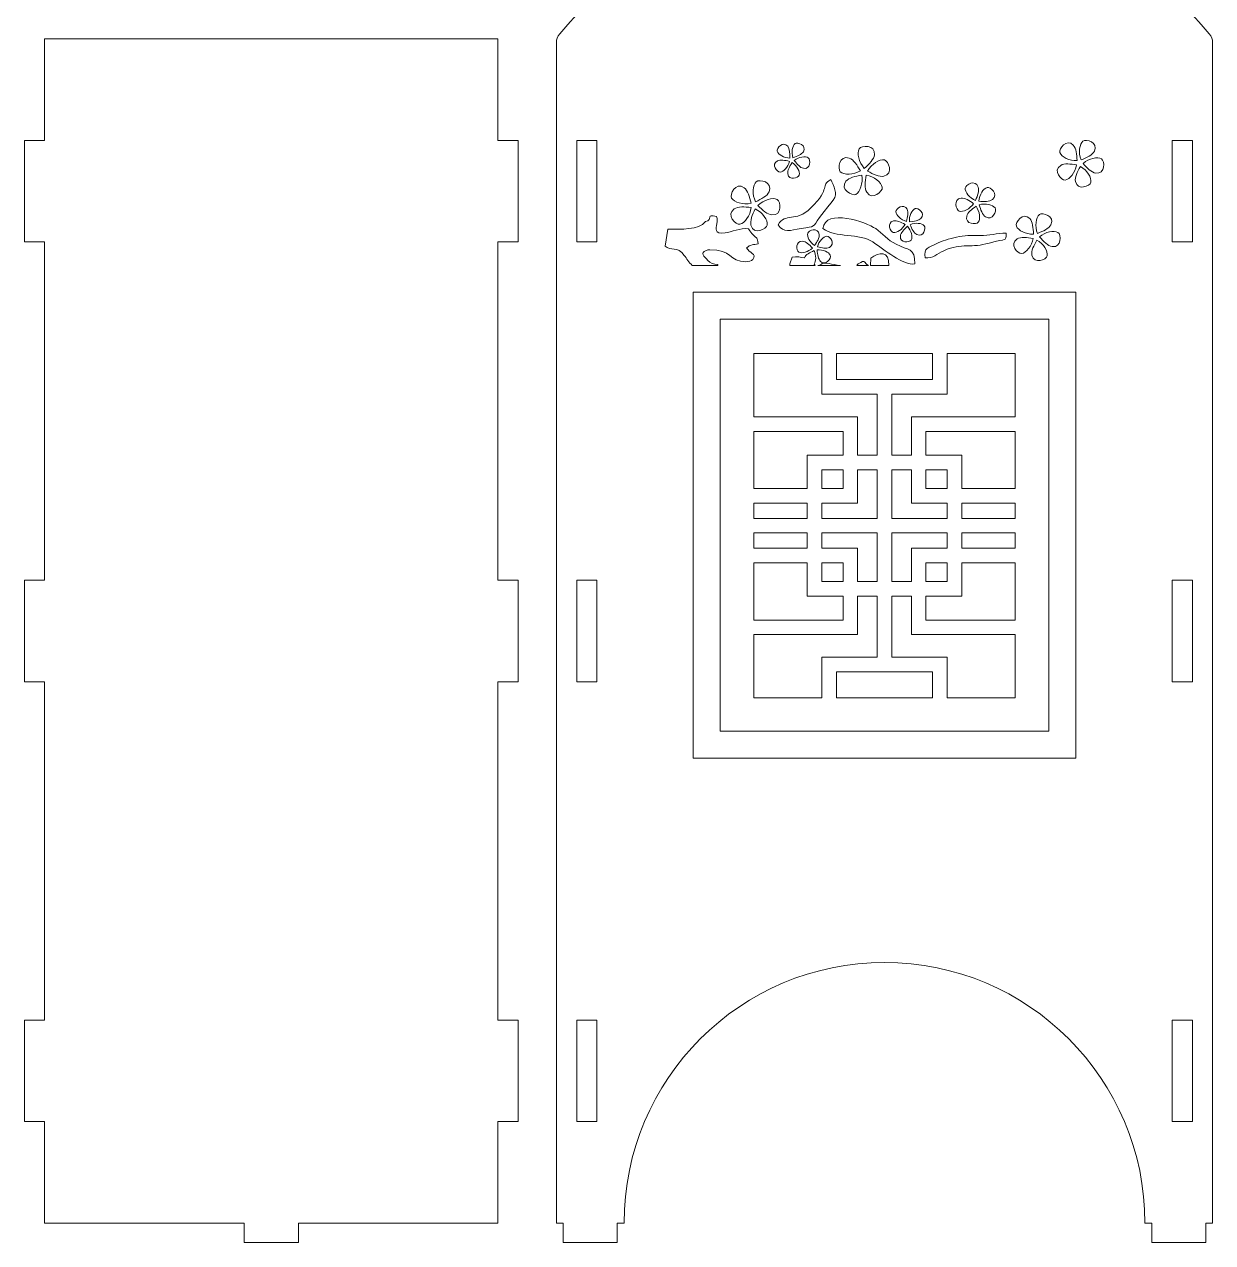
# Model space of a CAD drawing. Header units: inches. Extents: x -6.6 to 6.6, y -11.3 to 11.3.
# Drawn here: x -6.54 to 0.37, y -11.28 to -4.19 of the extents above; entities that cross this region are included whole.
import ezdxf

# ---------------------------------------------------------------- set-up
doc = ezdxf.new("R2010")
doc.units = ezdxf.units.IN
doc.header["$MEASUREMENT"] = 0
doc.layers.add('layer 1', color=7, linetype='Continuous')

msp = doc.modelspace()

# ---------------------------------------------------------------- linework, layer by layer
at = {"layer": 'layer 1', "color": 250, "lineweight": 20}
for points, knots in [([(-3.4288, -4.2463), (-2.9257, -3.6815), (-2.2705, -2.946), (-1.5981, -2.1912), (-1.5981, -2.1912), (-1.5826, -2.1738), (-1.5625, -2.1648), (-1.5393, -2.1648), (-1.5393, -2.1648), (-1.516, -2.1648), (-1.496, -2.1738), (-1.4805, -2.1912), (-1.4805, -2.1912), (-0.8081, -2.946), (-0.1529, -3.6815), (0.3502, -4.2463), (0.3502, -4.2463), (0.3636, -4.2613), (0.3702, -4.2785), (0.3702, -4.2986), (0.3702, -4.2986), (0.3702, -4.2986), (0.3702, -11.1658), (0.3702, -11.1658), (0.3702, -11.1658), (0.3702, -11.1658), (0.3308, -11.1658), (0.3308, -11.1658), (0.3308, -11.1658), (0.3308, -11.1658), (0.3308, -11.28), (0.3308, -11.28), (0.3308, -11.28), (0.3308, -11.28), (0.0158, -11.28), (0.0158, -11.28), (0.0158, -11.28), (0.0158, -11.28), (0.0158, -11.1658), (0.0158, -11.1658), (0.0158, -11.1658), (0.0158, -11.1658), (-0.0235, -11.1658), (-0.0235, -11.1658), (-0.0235, -11.1658), (-0.0235, -10.3287), (-0.7021, -9.6501), (-1.5393, -9.6501), (-1.5393, -9.6501), (-2.3764, -9.6501), (-3.055, -10.3287), (-3.055, -11.1658), (-3.055, -11.1658), (-3.055, -11.1658), (-3.0944, -11.1658), (-3.0944, -11.1658), (-3.0944, -11.1658), (-3.0944, -11.1658), (-3.0944, -11.28), (-3.0944, -11.28), (-3.0944, -11.28), (-3.0944, -11.28), (-3.4094, -11.28), (-3.4094, -11.28), (-3.4094, -11.28), (-3.4094, -11.28), (-3.4094, -11.1658), (-3.4094, -11.1658), (-3.4094, -11.1658), (-3.4094, -11.1658), (-3.4487, -11.1658), (-3.4487, -11.1658), (-3.4487, -11.1658), (-3.4487, -11.1658), (-3.4487, -4.2986), (-3.4487, -4.2986), (-3.4487, -4.2986), (-3.4487, -4.2785), (-3.4421, -4.2613), (-3.4288, -4.2463)], [0, 0, 0, 0, 0.047619, 0.047619, 0.047619, 0.047619, 0.095238, 0.095238, 0.095238, 0.095238, 0.142857, 0.142857, 0.142857, 0.142857, 0.190476, 0.190476, 0.190476, 0.190476, 0.238095, 0.238095, 0.238095, 0.238095, 0.285714, 0.285714, 0.285714, 0.285714, 0.333333, 0.333333, 0.333333, 0.333333, 0.380952, 0.380952, 0.380952, 0.380952, 0.428571, 0.428571, 0.428571, 0.428571, 0.47619, 0.47619, 0.47619, 0.47619, 0.52381, 0.52381, 0.52381, 0.52381, 0.571429, 0.571429, 0.571429, 0.571429, 0.619048, 0.619048, 0.619048, 0.619048, 0.666667, 0.666667, 0.666667, 0.666667, 0.714286, 0.714286, 0.714286, 0.714286, 0.761905, 0.761905, 0.761905, 0.761905, 0.809524, 0.809524, 0.809524, 0.809524, 0.857143, 0.857143, 0.857143, 0.857143, 0.904762, 0.904762, 0.904762, 0.904762, 1, 1, 1, 1]), ([(-6.4266, -4.2761), (-6.4266, -4.2761), (-3.7888, -4.2761), (-3.7888, -4.2761), (-3.7888, -4.2761), (-3.7888, -4.2761), (-3.7888, -4.8666), (-3.7888, -4.8666), (-3.7888, -4.8666), (-3.7888, -4.8666), (-3.6707, -4.8666), (-3.6707, -4.8666), (-3.6707, -4.8666), (-3.6707, -4.8666), (-3.6707, -5.4572), (-3.6707, -5.4572), (-3.6707, -5.4572), (-3.6707, -5.4572), (-3.7888, -5.4572), (-3.7888, -5.4572), (-3.7888, -5.4572), (-3.7888, -5.4572), (-3.7888, -7.4257), (-3.7888, -7.4257), (-3.7888, -7.4257), (-3.7888, -7.4257), (-3.6707, -7.4257), (-3.6707, -7.4257), (-3.6707, -7.4257), (-3.6707, -7.4257), (-3.6707, -8.0162), (-3.6707, -8.0162), (-3.6707, -8.0162), (-3.6707, -8.0162), (-3.7888, -8.0162), (-3.7888, -8.0162), (-3.7888, -8.0162), (-3.7888, -8.0162), (-3.7888, -9.9847), (-3.7888, -9.9847), (-3.7888, -9.9847), (-3.7888, -9.9847), (-3.6707, -9.9847), (-3.6707, -9.9847), (-3.6707, -9.9847), (-3.6707, -9.9847), (-3.6707, -10.5753), (-3.6707, -10.5753), (-3.6707, -10.5753), (-3.6707, -10.5753), (-3.7888, -10.5753), (-3.7888, -10.5753), (-3.7888, -10.5753), (-3.7888, -10.5753), (-3.7888, -11.1658), (-3.7888, -11.1658), (-3.7888, -11.1658), (-3.7888, -11.1658), (-4.9502, -11.1658), (-4.9502, -11.1658), (-4.9502, -11.1658), (-4.9502, -11.1658), (-4.9502, -11.28), (-4.9502, -11.28), (-4.9502, -11.28), (-4.9502, -11.28), (-5.2651, -11.28), (-5.2651, -11.28), (-5.2651, -11.28), (-5.2651, -11.28), (-5.2651, -11.1658), (-5.2651, -11.1658), (-5.2651, -11.1658), (-5.2651, -11.1658), (-6.4266, -11.1658), (-6.4266, -11.1658), (-6.4266, -11.1658), (-6.4266, -11.1658), (-6.4266, -10.5753), (-6.4266, -10.5753), (-6.4266, -10.5753), (-6.4266, -10.5753), (-6.5447, -10.5753), (-6.5447, -10.5753), (-6.5447, -10.5753), (-6.5447, -10.5753), (-6.5447, -9.9847), (-6.5447, -9.9847), (-6.5447, -9.9847), (-6.5447, -9.9847), (-6.4266, -9.9847), (-6.4266, -9.9847), (-6.4266, -9.9847), (-6.4266, -9.9847), (-6.4266, -8.0162), (-6.4266, -8.0162), (-6.4266, -8.0162), (-6.4266, -8.0162), (-6.5447, -8.0162), (-6.5447, -8.0162), (-6.5447, -8.0162), (-6.5447, -8.0162), (-6.5447, -7.4257), (-6.5447, -7.4257), (-6.5447, -7.4257), (-6.5447, -7.4257), (-6.4266, -7.4257), (-6.4266, -7.4257), (-6.4266, -7.4257), (-6.4266, -7.4257), (-6.4266, -5.4572), (-6.4266, -5.4572), (-6.4266, -5.4572), (-6.4266, -5.4572), (-6.5447, -5.4572), (-6.5447, -5.4572), (-6.5447, -5.4572), (-6.5447, -5.4572), (-6.5447, -4.8666), (-6.5447, -4.8666), (-6.5447, -4.8666), (-6.5447, -4.8666), (-6.4266, -4.8666), (-6.4266, -4.8666), (-6.4266, -4.8666), (-6.4266, -4.8666), (-6.4266, -4.2761), (-6.4266, -4.2761)], [0, 0, 0, 0, 0.030303, 0.030303, 0.030303, 0.030303, 0.060606, 0.060606, 0.060606, 0.060606, 0.090909, 0.090909, 0.090909, 0.090909, 0.121212, 0.121212, 0.121212, 0.121212, 0.151515, 0.151515, 0.151515, 0.151515, 0.181818, 0.181818, 0.181818, 0.181818, 0.212121, 0.212121, 0.212121, 0.212121, 0.242424, 0.242424, 0.242424, 0.242424, 0.272727, 0.272727, 0.272727, 0.272727, 0.30303, 0.30303, 0.30303, 0.30303, 0.333333, 0.333333, 0.333333, 0.333333, 0.363636, 0.363636, 0.363636, 0.363636, 0.393939, 0.393939, 0.393939, 0.393939, 0.424242, 0.424242, 0.424242, 0.424242, 0.454545, 0.454545, 0.454545, 0.454545, 0.484848, 0.484848, 0.484848, 0.484848, 0.515152, 0.515152, 0.515152, 0.515152, 0.545455, 0.545455, 0.545455, 0.545455, 0.575758, 0.575758, 0.575758, 0.575758, 0.606061, 0.606061, 0.606061, 0.606061, 0.636364, 0.636364, 0.636364, 0.636364, 0.666667, 0.666667, 0.666667, 0.666667, 0.69697, 0.69697, 0.69697, 0.69697, 0.727273, 0.727273, 0.727273, 0.727273, 0.757576, 0.757576, 0.757576, 0.757576, 0.787879, 0.787879, 0.787879, 0.787879, 0.818182, 0.818182, 0.818182, 0.818182, 0.848485, 0.848485, 0.848485, 0.848485, 0.878788, 0.878788, 0.878788, 0.878788, 0.909091, 0.909091, 0.909091, 0.909091, 0.939394, 0.939394, 0.939394, 0.939394, 1, 1, 1, 1]), ([(-3.3306, -4.8664), (-3.3306, -4.8664), (-3.2125, -4.8664), (-3.2125, -4.8664), (-3.2125, -4.8664), (-3.2125, -4.8664), (-3.2125, -5.457), (-3.2125, -5.457), (-3.2125, -5.457), (-3.2125, -5.457), (-3.3306, -5.457), (-3.3306, -5.457), (-3.3306, -5.457), (-3.3306, -5.457), (-3.3306, -4.8664), (-3.3306, -4.8664)], [0, 0, 0, 0, 0.2, 0.2, 0.2, 0.2, 0.4, 0.4, 0.4, 0.4, 0.6, 0.6, 0.6, 0.6, 1, 1, 1, 1]), ([(-2.163, -4.9297), (-2.1567, -4.9494), (-2.124, -4.9687), (-2.0899, -4.9692), (-2.0899, -4.9692), (-2.0895, -4.9423), (-2.09, -4.9149), (-2.1025, -4.9003), (-2.1025, -4.9003), (-2.1306, -4.8674), (-2.1681, -4.9137), (-2.163, -4.9297)], [0, 0, 0, 0, 0.25, 0.25, 0.25, 0.25, 0.5, 0.5, 0.5, 0.5, 1, 1, 1, 1]), ([(-2.0592, -4.885), (-2.0757, -4.8974), (-2.083, -4.9347), (-2.0722, -4.9671), (-2.0722, -4.9671), (-2.0468, -4.9585), (-2.0211, -4.9489), (-2.0114, -4.9323), (-2.0114, -4.9323), (-1.9897, -4.8948), (-2.0458, -4.8749), (-2.0592, -4.885)], [0, 0, 0, 0, 0.25, 0.25, 0.25, 0.25, 0.5, 0.5, 0.5, 0.5, 1, 1, 1, 1]), ([(-1.6861, -4.9155), (-1.7005, -4.941), (-1.689, -4.9933), (-1.6567, -5.0291), (-1.6567, -5.0291), (-1.6286, -5.0037), (-1.6007, -4.9768), (-1.5976, -4.9499), (-1.5976, -4.9499), (-1.5906, -4.8892), (-1.6745, -4.8949), (-1.6861, -4.9155)], [0, 0, 0, 0, 0.25, 0.25, 0.25, 0.25, 0.5, 0.5, 0.5, 0.5, 1, 1, 1, 1]), ([(-0.5184, -4.9374), (-0.5086, -4.963), (-0.4638, -4.9859), (-0.4185, -4.9839), (-0.4185, -4.9839), (-0.4202, -4.9484), (-0.4231, -4.9121), (-0.4407, -4.8938), (-0.4407, -4.8938), (-0.4805, -4.8525), (-0.5264, -4.9166), (-0.5184, -4.9374)], [0, 0, 0, 0, 0.25, 0.25, 0.25, 0.25, 0.5, 0.5, 0.5, 0.5, 1, 1, 1, 1]), ([(-0.3846, -4.8701), (-0.4055, -4.8879), (-0.4122, -4.9377), (-0.3953, -4.9797), (-0.3953, -4.9797), (-0.3624, -4.9664), (-0.3291, -4.9516), (-0.3177, -4.9289), (-0.3177, -4.9289), (-0.2919, -4.8777), (-0.3677, -4.8556), (-0.3846, -4.8701)], [0, 0, 0, 0, 0.25, 0.25, 0.25, 0.25, 0.5, 0.5, 0.5, 0.5, 1, 1, 1, 1]), ([(0.134, -4.8664), (0.134, -4.8664), (0.2521, -4.8664), (0.2521, -4.8664), (0.2521, -4.8664), (0.2521, -4.8664), (0.2521, -5.457), (0.2521, -5.457), (0.2521, -5.457), (0.2521, -5.457), (0.134, -5.457), (0.134, -5.457), (0.134, -5.457), (0.134, -5.457), (0.134, -4.8664), (0.134, -4.8664)], [0, 0, 0, 0, 0.2, 0.2, 0.2, 0.2, 0.4, 0.4, 0.4, 0.4, 0.6, 0.6, 0.6, 0.6, 1, 1, 1, 1]), ([(-1.9826, -4.9681), (-1.9998, -4.9566), (-2.0374, -4.9621), (-2.0643, -4.9831), (-2.0643, -4.9831), (-2.0478, -5.0042), (-2.0302, -5.0253), (-2.0114, -5.0288), (-2.0114, -5.0288), (-1.9688, -5.0369), (-1.9686, -4.9773), (-1.9826, -4.9681)], [0, 0, 0, 0, 0.25, 0.25, 0.25, 0.25, 0.5, 0.5, 0.5, 0.5, 1, 1, 1, 1]), ([(-1.7966, -5.0484), (-1.7749, -5.068), (-1.7213, -5.068), (-1.6793, -5.0442), (-1.6793, -5.0442), (-1.6981, -5.0113), (-1.7183, -4.9783), (-1.744, -4.9694), (-1.744, -4.9694), (-1.8017, -4.9495), (-1.8143, -5.0326), (-1.7966, -5.0484)], [0, 0, 0, 0, 0.25, 0.25, 0.25, 0.25, 0.5, 0.5, 0.5, 0.5, 1, 1, 1, 1]), ([(-0.2767, -4.974), (-0.3004, -4.9602), (-0.3497, -4.9704), (-0.3837, -5.0002), (-0.3837, -5.0002), (-0.3602, -5.0269), (-0.3353, -5.0534), (-0.31, -5.0566), (-0.31, -5.0566), (-0.2531, -5.0639), (-0.2575, -4.9851), (-0.2767, -4.974)], [0, 0, 0, 0, 0.25, 0.25, 0.25, 0.25, 0.5, 0.5, 0.5, 0.5, 1, 1, 1, 1]), ([(-2.1473, -5.0511), (-2.1267, -5.0492), (-2.1008, -5.0214), (-2.0929, -4.9882), (-2.0929, -4.9882), (-2.1191, -4.9821), (-2.1459, -4.9767), (-2.1629, -4.9857), (-2.1629, -4.9857), (-2.2011, -5.006), (-2.164, -5.0526), (-2.1473, -5.0511)], [0, 0, 0, 0, 0.25, 0.25, 0.25, 0.25, 0.5, 0.5, 0.5, 0.5, 1, 1, 1, 1]), ([(-2.0355, -5.0679), (-2.0305, -5.0478), (-2.0481, -5.0142), (-2.0768, -4.9958), (-2.0768, -4.9958), (-2.0913, -5.0184), (-2.1053, -5.0419), (-2.1024, -5.0609), (-2.1024, -5.0609), (-2.0959, -5.1037), (-2.0396, -5.0842), (-2.0355, -5.0679)], [0, 0, 0, 0, 0.25, 0.25, 0.25, 0.25, 0.5, 0.5, 0.5, 0.5, 1, 1, 1, 1]), ([(-1.5401, -4.9799), (-1.5689, -4.9748), (-1.6144, -5.0031), (-1.6375, -5.0454), (-1.6375, -5.0454), (-1.6042, -5.0635), (-1.5696, -5.0808), (-1.5431, -5.0748), (-1.5431, -5.0748), (-1.4836, -5.0613), (-1.5168, -4.9841), (-1.5401, -4.9799)], [0, 0, 0, 0, 0.25, 0.25, 0.25, 0.25, 0.5, 0.5, 0.5, 0.5, 1, 1, 1, 1]), ([(-0.4881, -5.0968), (-0.461, -5.0927), (-0.4289, -5.0539), (-0.4211, -5.0093), (-0.4211, -5.0093), (-0.4562, -5.0032), (-0.4922, -4.9982), (-0.5139, -5.0115), (-0.5139, -5.0115), (-0.5628, -5.0414), (-0.5101, -5.1001), (-0.4881, -5.0968)], [0, 0, 0, 0, 0.25, 0.25, 0.25, 0.25, 0.5, 0.5, 0.5, 0.5, 1, 1, 1, 1]), ([(-0.3389, -5.1102), (-0.3338, -5.0833), (-0.3597, -5.0402), (-0.3992, -5.018), (-0.3992, -5.018), (-0.4165, -5.0491), (-0.4333, -5.0814), (-0.4279, -5.1063), (-0.4279, -5.1063), (-0.416, -5.1623), (-0.3431, -5.1321), (-0.3389, -5.1102)], [0, 0, 0, 0, 0.25, 0.25, 0.25, 0.25, 0.5, 0.5, 0.5, 0.5, 1, 1, 1, 1]), ([(-2.2856, -5.1065), (-2.3066, -5.1268), (-2.3106, -5.1802), (-2.2899, -5.2238), (-2.2899, -5.2238), (-2.2557, -5.2075), (-2.2213, -5.1897), (-2.2106, -5.1647), (-2.2106, -5.1647), (-2.1865, -5.1086), (-2.2685, -5.09), (-2.2856, -5.1065)], [0, 0, 0, 0, 0.25, 0.25, 0.25, 0.25, 0.5, 0.5, 0.5, 0.5, 1, 1, 1, 1]), ([(-2.1587, -5.3569), (-2.1249, -5.4074), (-2.0901, -5.3888), (-2.0247, -5.3793), (-2.0247, -5.3793), (-1.9378, -5.3666), (-1.9601, -5.3733), (-1.9168, -5.3144), (-1.9168, -5.3144), (-1.8425, -5.2134), (-1.8113, -5.1996), (-1.8277, -5.1531), (-1.8277, -5.1531), (-1.8336, -5.1362), (-1.8431, -5.1089), (-1.8522, -5.094), (-1.8522, -5.094), (-1.9172, -5.1315), (-1.8456, -5.1385), (-1.9699, -5.2615), (-1.9699, -5.2615), (-2.0543, -5.3451), (-2.1181, -5.2854), (-2.1587, -5.3569)], [0, 0, 0, 0, 0.142857, 0.142857, 0.142857, 0.142857, 0.285714, 0.285714, 0.285714, 0.285714, 0.428571, 0.428571, 0.428571, 0.428571, 0.571429, 0.571429, 0.571429, 0.571429, 0.714286, 0.714286, 0.714286, 0.714286, 1, 1, 1, 1]), ([(-1.7066, -5.1802), (-1.681, -5.1662), (-1.6631, -5.1157), (-1.6717, -5.0682), (-1.6717, -5.0682), (-1.7089, -5.075), (-1.7468, -5.0831), (-1.7637, -5.1043), (-1.7637, -5.1043), (-1.8017, -5.1522), (-1.7274, -5.1916), (-1.7066, -5.1802)], [0, 0, 0, 0, 0.25, 0.25, 0.25, 0.25, 0.5, 0.5, 0.5, 0.5, 1, 1, 1, 1]), ([(-1.5524, -5.1391), (-1.5572, -5.1102), (-1.5989, -5.0766), (-1.6465, -5.0689), (-1.6465, -5.0689), (-1.6525, -5.1063), (-1.6574, -5.1447), (-1.6429, -5.1677), (-1.6429, -5.1677), (-1.6104, -5.2194), (-1.5486, -5.1624), (-1.5524, -5.1391)], [0, 0, 0, 0, 0.25, 0.25, 0.25, 0.25, 0.5, 0.5, 0.5, 0.5, 1, 1, 1, 1]), ([(-1.0699, -5.1434), (-1.0715, -5.1668), (-1.0451, -5.2008), (-1.0094, -5.2157), (-1.0094, -5.2157), (-0.9977, -5.1876), (-0.9868, -5.1584), (-0.9938, -5.1378), (-0.9938, -5.1378), (-1.0096, -5.0913), (-1.0685, -5.1244), (-1.0699, -5.1434)], [0, 0, 0, 0, 0.25, 0.25, 0.25, 0.25, 0.5, 0.5, 0.5, 0.5, 1, 1, 1, 1]), ([(-2.4295, -5.2022), (-2.4142, -5.2271), (-2.3629, -5.2425), (-2.3159, -5.2318), (-2.3159, -5.2318), (-2.3245, -5.1949), (-2.3344, -5.1574), (-2.3564, -5.1416), (-2.3564, -5.1416), (-2.406, -5.1059), (-2.4419, -5.182), (-2.4295, -5.2022)], [0, 0, 0, 0, 0.25, 0.25, 0.25, 0.25, 0.5, 0.5, 0.5, 0.5, 1, 1, 1, 1]), ([(-0.9417, -5.1399), (-0.9643, -5.1461), (-0.9877, -5.1822), (-0.9899, -5.2209), (-0.9899, -5.2209), (-0.9595, -5.2226), (-0.9284, -5.2232), (-0.9112, -5.2098), (-0.9112, -5.2098), (-0.8726, -5.1794), (-0.9233, -5.1348), (-0.9417, -5.1399)], [0, 0, 0, 0, 0.25, 0.25, 0.25, 0.25, 0.5, 0.5, 0.5, 0.5, 1, 1, 1, 1]), ([(-2.1641, -5.21), (-2.1902, -5.1969), (-2.2419, -5.2109), (-2.2762, -5.2449), (-2.2762, -5.2449), (-2.2495, -5.2717), (-2.2213, -5.2983), (-2.1942, -5.3001), (-2.1942, -5.3001), (-2.1332, -5.3042), (-2.1429, -5.2207), (-2.1641, -5.21)], [0, 0, 0, 0, 0.25, 0.25, 0.25, 0.25, 0.5, 0.5, 0.5, 0.5, 1, 1, 1, 1]), ([(-1.4733, -5.2809), (-1.4721, -5.3016), (-1.4451, -5.3284), (-1.4122, -5.3373), (-1.4122, -5.3373), (-1.4052, -5.3114), (-1.3989, -5.2847), (-1.4074, -5.2674), (-1.4074, -5.2674), (-1.4265, -5.2286), (-1.4743, -5.2642), (-1.4733, -5.2809)], [0, 0, 0, 0, 0.25, 0.25, 0.25, 0.25, 0.5, 0.5, 0.5, 0.5, 1, 1, 1, 1]), ([(-1.1043, -5.2779), (-1.0818, -5.2846), (-1.0429, -5.2662), (-1.0206, -5.2345), (-1.0206, -5.2345), (-1.0456, -5.217), (-1.0716, -5.2), (-1.0933, -5.2024), (-1.0933, -5.2024), (-1.1421, -5.2078), (-1.1226, -5.2725), (-1.1043, -5.2779)], [0, 0, 0, 0, 0.25, 0.25, 0.25, 0.25, 0.5, 0.5, 0.5, 0.5, 1, 1, 1, 1]), ([(-0.8959, -5.2596), (-0.9092, -5.2403), (-0.9511, -5.2303), (-0.9883, -5.2411), (-0.9883, -5.2411), (-0.9798, -5.2703), (-0.9701, -5.2999), (-0.9517, -5.3115), (-0.9517, -5.3115), (-0.9103, -5.3379), (-0.885, -5.2753), (-0.8959, -5.2596)], [0, 0, 0, 0, 0.25, 0.25, 0.25, 0.25, 0.5, 0.5, 0.5, 0.5, 1, 1, 1, 1]), ([(-2.5801, -5.338), (-2.6212, -5.39), (-2.7244, -5.3822), (-2.7994, -5.3829), (-2.7994, -5.3829), (-2.7994, -5.3829), (-2.8148, -5.4813), (-2.8148, -5.4813), (-2.8148, -5.4813), (-2.7856, -5.5119), (-2.7428, -5.4798), (-2.7042, -5.5355), (-2.7042, -5.5355), (-2.6919, -5.5534), (-2.6765, -5.5761), (-2.6585, -5.5945), (-2.6585, -5.5945), (-2.6585, -5.5945), (-2.5088, -5.5945), (-2.5088, -5.5945), (-2.5088, -5.5945), (-2.5088, -5.5945), (-2.5088, -5.5887), (-2.5088, -5.5887), (-2.5088, -5.5887), (-2.5337, -5.5879), (-2.551, -5.5825), (-2.5678, -5.5645), (-2.5678, -5.5645), (-2.5881, -5.5428), (-2.6155, -5.5198), (-2.577, -5.5068), (-2.577, -5.5068), (-2.5636, -5.5022), (-2.5722, -5.5044), (-2.5566, -5.5039), (-2.5566, -5.5039), (-2.4266, -5.4991), (-2.4435, -5.5724), (-2.3465, -5.5721), (-2.3465, -5.5721), (-2.332, -5.5721), (-2.3125, -5.5704), (-2.305, -5.5597), (-2.305, -5.5597), (-2.2798, -5.5238), (-2.3275, -5.5219), (-2.3415, -5.4921), (-2.3415, -5.4921), (-2.3202, -5.4723), (-2.3019, -5.4736), (-2.2747, -5.4681), (-2.2747, -5.4681), (-2.2814, -5.4277), (-2.28, -5.4387), (-2.3023, -5.4172), (-2.3023, -5.4172), (-2.3185, -5.4016), (-2.315, -5.4021), (-2.3315, -5.3801), (-2.3315, -5.3801), (-2.3788, -5.3735), (-2.4305, -5.4005), (-2.4664, -5.4046), (-2.4664, -5.4046), (-2.5341, -5.4123), (-2.5193, -5.3791), (-2.5157, -5.3515), (-2.5157, -5.3515), (-2.5131, -5.3321), (-2.5094, -5.3253), (-2.5173, -5.3097), (-2.5173, -5.3097), (-2.5803, -5.2909), (-2.5357, -5.3293), (-2.5801, -5.338)], [0, 0, 0, 0, 0.05, 0.05, 0.05, 0.05, 0.1, 0.1, 0.1, 0.1, 0.15, 0.15, 0.15, 0.15, 0.2, 0.2, 0.2, 0.2, 0.25, 0.25, 0.25, 0.25, 0.3, 0.3, 0.3, 0.3, 0.35, 0.35, 0.35, 0.35, 0.4, 0.4, 0.4, 0.4, 0.45, 0.45, 0.45, 0.45, 0.5, 0.5, 0.5, 0.5, 0.55, 0.55, 0.55, 0.55, 0.6, 0.6, 0.6, 0.6, 0.65, 0.65, 0.65, 0.65, 0.7, 0.7, 0.7, 0.7, 0.75, 0.75, 0.75, 0.75, 0.8, 0.8, 0.8, 0.8, 0.85, 0.85, 0.85, 0.85, 0.9, 0.9, 0.9, 0.9, 1, 1, 1, 1]), ([(-2.381, -5.3542), (-2.3524, -5.3481), (-2.3209, -5.3048), (-2.3154, -5.2569), (-2.3154, -5.2569), (-2.3531, -5.2527), (-2.3917, -5.2497), (-2.4139, -5.2652), (-2.4139, -5.2652), (-2.464, -5.3002), (-2.4042, -5.3592), (-2.381, -5.3542)], [0, 0, 0, 0, 0.25, 0.25, 0.25, 0.25, 0.5, 0.5, 0.5, 0.5, 1, 1, 1, 1]), ([(-2.2215, -5.359), (-2.2178, -5.33), (-2.2481, -5.2858), (-2.2916, -5.2648), (-2.2916, -5.2648), (-2.308, -5.2989), (-2.3237, -5.3343), (-2.3164, -5.3605), (-2.3164, -5.3605), (-2.3001, -5.4193), (-2.2245, -5.3825), (-2.2215, -5.359)], [0, 0, 0, 0, 0.25, 0.25, 0.25, 0.25, 0.5, 0.5, 0.5, 0.5, 1, 1, 1, 1]), ([(-1.8973, -5.3794), (-1.8268, -5.4346), (-1.6822, -5.4055), (-1.6076, -5.457), (-1.6076, -5.457), (-1.5415, -5.5027), (-1.43, -5.5946), (-1.3634, -5.5853), (-1.3634, -5.5853), (-1.3607, -5.4892), (-1.4006, -5.5078), (-1.4718, -5.4711), (-1.4718, -5.4711), (-1.5216, -5.4454), (-1.5511, -5.4072), (-1.5907, -5.3798), (-1.5907, -5.3798), (-1.6449, -5.3422), (-1.8834, -5.2583), (-1.8973, -5.3794)], [0, 0, 0, 0, 0.166667, 0.166667, 0.166667, 0.166667, 0.333333, 0.333333, 0.333333, 0.333333, 0.5, 0.5, 0.5, 0.5, 0.666667, 0.666667, 0.666667, 0.666667, 1, 1, 1, 1]), ([(-1.3616, -5.2633), (-1.3807, -5.2713), (-1.397, -5.3056), (-1.3945, -5.3397), (-1.3945, -5.3397), (-1.3678, -5.3376), (-1.3405, -5.3347), (-1.3271, -5.321), (-1.3271, -5.321), (-1.2968, -5.2901), (-1.3462, -5.2568), (-1.3616, -5.2633)], [0, 0, 0, 0, 0.25, 0.25, 0.25, 0.25, 0.5, 0.5, 0.5, 0.5, 1, 1, 1, 1]), ([(-0.9936, -5.3426), (-0.9798, -5.3236), (-0.9843, -5.2807), (-1.0068, -5.2492), (-1.0068, -5.2492), (-1.0315, -5.2669), (-1.0562, -5.2859), (-1.0611, -5.3071), (-1.0611, -5.3071), (-1.0723, -5.3549), (-1.0048, -5.358), (-0.9936, -5.3426)], [0, 0, 0, 0, 0.25, 0.25, 0.25, 0.25, 0.5, 0.5, 0.5, 0.5, 1, 1, 1, 1]), ([(-0.772, -5.3653), (-0.7621, -5.3909), (-0.7173, -5.4138), (-0.6721, -5.4118), (-0.6721, -5.4118), (-0.6738, -5.3763), (-0.6766, -5.34), (-0.6943, -5.3217), (-0.6943, -5.3217), (-0.7341, -5.2804), (-0.78, -5.3446), (-0.772, -5.3653)], [0, 0, 0, 0, 0.25, 0.25, 0.25, 0.25, 0.5, 0.5, 0.5, 0.5, 1, 1, 1, 1]), ([(-0.6382, -5.298), (-0.659, -5.3158), (-0.6658, -5.3657), (-0.6489, -5.4077), (-0.6489, -5.4077), (-0.6159, -5.3943), (-0.5827, -5.3796), (-0.5712, -5.3568), (-0.5712, -5.3568), (-0.5455, -5.3056), (-0.6212, -5.2836), (-0.6382, -5.298)], [0, 0, 0, 0, 0.25, 0.25, 0.25, 0.25, 0.5, 0.5, 0.5, 0.5, 1, 1, 1, 1]), ([(-1.9863, -5.4056), (-1.9916, -5.4256), (-1.9744, -5.4594), (-1.9458, -5.4781), (-1.9458, -5.4781), (-1.9311, -5.4557), (-1.9168, -5.4323), (-1.9195, -5.4132), (-1.9195, -5.4132), (-1.9256, -5.3704), (-1.9821, -5.3893), (-1.9863, -5.4056)], [0, 0, 0, 0, 0.25, 0.25, 0.25, 0.25, 0.5, 0.5, 0.5, 0.5, 1, 1, 1, 1]), ([(-1.4881, -5.4025), (-1.4677, -5.4057), (-1.4357, -5.3852), (-1.4199, -5.355), (-1.4199, -5.355), (-1.4437, -5.3426), (-1.4684, -5.3307), (-1.487, -5.3352), (-1.487, -5.3352), (-1.5291, -5.3455), (-1.5047, -5.3998), (-1.4881, -5.4025)], [0, 0, 0, 0, 0.25, 0.25, 0.25, 0.25, 0.5, 0.5, 0.5, 0.5, 1, 1, 1, 1]), ([(-1.384, -5.4464), (-1.3741, -5.4282), (-1.3828, -5.3913), (-1.4061, -5.3663), (-1.4061, -5.3663), (-1.4257, -5.3846), (-1.4451, -5.404), (-1.447, -5.4231), (-1.447, -5.4231), (-1.4513, -5.4662), (-1.392, -5.4612), (-1.384, -5.4464)], [0, 0, 0, 0, 0.25, 0.25, 0.25, 0.25, 0.5, 0.5, 0.5, 0.5, 1, 1, 1, 1]), ([(-1.3079, -5.3628), (-1.3218, -5.3474), (-1.3596, -5.3434), (-1.3909, -5.3571), (-1.3909, -5.3571), (-1.3801, -5.3816), (-1.3683, -5.4064), (-1.3509, -5.4145), (-1.3509, -5.4145), (-1.3117, -5.4328), (-1.2967, -5.3752), (-1.3079, -5.3628)], [0, 0, 0, 0, 0.25, 0.25, 0.25, 0.25, 0.5, 0.5, 0.5, 0.5, 1, 1, 1, 1]), ([(-2.0382, -5.5164), (-2.0198, -5.5259), (-1.9831, -5.5164), (-1.9586, -5.4925), (-1.9586, -5.4925), (-1.9774, -5.4734), (-1.9971, -5.4544), (-2.0163, -5.4529), (-2.0163, -5.4529), (-2.0594, -5.4495), (-2.0532, -5.5088), (-2.0382, -5.5164)], [0, 0, 0, 0, 0.25, 0.25, 0.25, 0.25, 0.5, 0.5, 0.5, 0.5, 1, 1, 1, 1]), ([(-1.8747, -5.4235), (-1.8954, -5.4252), (-1.9215, -5.4527), (-1.9298, -5.4859), (-1.9298, -5.4859), (-1.9037, -5.4923), (-1.8769, -5.498), (-1.8598, -5.4891), (-1.8598, -5.4891), (-1.8214, -5.4692), (-1.858, -5.4222), (-1.8747, -5.4235)], [0, 0, 0, 0, 0.25, 0.25, 0.25, 0.25, 0.5, 0.5, 0.5, 0.5, 1, 1, 1, 1]), ([(-1.3028, -5.5488), (-1.2555, -5.5545), (-1.2353, -5.5267), (-1.1934, -5.508), (-1.1934, -5.508), (-1.089, -5.4615), (-1.03, -5.4945), (-0.9308, -5.464), (-0.9308, -5.464), (-0.8237, -5.4312), (-0.8364, -5.4628), (-0.8305, -5.4056), (-0.8305, -5.4056), (-0.8876, -5.4065), (-0.9276, -5.4208), (-0.9834, -5.4202), (-0.9834, -5.4202), (-1.0347, -5.4196), (-1.0751, -5.418), (-1.1206, -5.4286), (-1.1206, -5.4286), (-1.1623, -5.4384), (-1.2076, -5.4522), (-1.2395, -5.4686), (-1.2395, -5.4686), (-1.2785, -5.4885), (-1.3143, -5.4925), (-1.3028, -5.5488)], [0, 0, 0, 0, 0.125, 0.125, 0.125, 0.125, 0.25, 0.25, 0.25, 0.25, 0.375, 0.375, 0.375, 0.375, 0.5, 0.5, 0.5, 0.5, 0.625, 0.625, 0.625, 0.625, 0.75, 0.75, 0.75, 0.75, 1, 1, 1, 1]), ([(-0.7417, -5.5247), (-0.7145, -5.5206), (-0.6825, -5.4818), (-0.6747, -5.4372), (-0.6747, -5.4372), (-0.7097, -5.4312), (-0.7457, -5.4261), (-0.7674, -5.4394), (-0.7674, -5.4394), (-0.8164, -5.4693), (-0.7637, -5.528), (-0.7417, -5.5247)], [0, 0, 0, 0, 0.25, 0.25, 0.25, 0.25, 0.5, 0.5, 0.5, 0.5, 1, 1, 1, 1]), ([(-0.5925, -5.5382), (-0.5873, -5.5112), (-0.6133, -5.4681), (-0.6528, -5.446), (-0.6528, -5.446), (-0.6701, -5.477), (-0.6868, -5.5093), (-0.6815, -5.5342), (-0.6815, -5.5342), (-0.6695, -5.5903), (-0.5966, -5.56), (-0.5925, -5.5382)], [0, 0, 0, 0, 0.25, 0.25, 0.25, 0.25, 0.5, 0.5, 0.5, 0.5, 1, 1, 1, 1]), ([(-0.5302, -5.4019), (-0.554, -5.3881), (-0.6032, -5.3983), (-0.6372, -5.4282), (-0.6372, -5.4282), (-0.6137, -5.4548), (-0.5888, -5.4813), (-0.5635, -5.4846), (-0.5635, -5.4846), (-0.5067, -5.4919), (-0.511, -5.4131), (-0.5302, -5.4019)], [0, 0, 0, 0, 0.25, 0.25, 0.25, 0.25, 0.5, 0.5, 0.5, 0.5, 1, 1, 1, 1]), ([(-1.9487, -5.5856), (-1.9374, -5.5688), (-1.9362, -5.5354), (-1.9491, -5.5076), (-1.9491, -5.5076), (-1.9734, -5.5189), (-1.9979, -5.5313), (-2.0056, -5.5488), (-2.0056, -5.5488), (-2.0058, -5.5493), (-2.006, -5.5497), (-2.0062, -5.5501), (-2.0062, -5.5501), (-2.0271, -5.5454), (-2.0475, -5.5421), (-2.0774, -5.5454), (-2.0774, -5.5454), (-2.0774, -5.5454), (-2.0897, -5.5848), (-2.0897, -5.5848), (-2.0897, -5.5848), (-2.0897, -5.5848), (-2.0897, -5.5945), (-2.0897, -5.5945), (-2.0897, -5.5945), (-2.0897, -5.5945), (-1.9681, -5.5945), (-1.9681, -5.5945), (-1.9681, -5.5945), (-1.9673, -5.5946), (-1.9666, -5.5946), (-1.9659, -5.5945), (-1.9659, -5.5945), (-1.9659, -5.5945), (-1.9431, -5.5945), (-1.9431, -5.5945), (-1.9431, -5.5945), (-1.9459, -5.5906), (-1.9477, -5.5878), (-1.9487, -5.5856)], [0, 0, 0, 0, 0.090909, 0.090909, 0.090909, 0.090909, 0.181818, 0.181818, 0.181818, 0.181818, 0.272727, 0.272727, 0.272727, 0.272727, 0.363636, 0.363636, 0.363636, 0.363636, 0.454545, 0.454545, 0.454545, 0.454545, 0.545455, 0.545455, 0.545455, 0.545455, 0.636364, 0.636364, 0.636364, 0.636364, 0.727273, 0.727273, 0.727273, 0.727273, 0.818182, 0.818182, 0.818182, 0.818182, 1, 1, 1, 1]), ([(-1.8547, -5.5348), (-1.8631, -5.5159), (-1.8977, -5.5003), (-1.9317, -5.5036), (-1.9317, -5.5036), (-1.9291, -5.5303), (-1.9256, -5.5575), (-1.9116, -5.5706), (-1.9116, -5.5706), (-1.88, -5.6002), (-1.8479, -5.5501), (-1.8547, -5.5348)], [0, 0, 0, 0, 0.25, 0.25, 0.25, 0.25, 0.5, 0.5, 0.5, 0.5, 1, 1, 1, 1]), ([(-1.5135, -5.5945), (-1.5124, -5.5068), (-1.5701, -5.5149), (-1.6194, -5.552), (-1.6194, -5.552), (-1.6194, -5.552), (-1.62, -5.5945), (-1.62, -5.5945), (-1.62, -5.5945), (-1.62, -5.5945), (-1.5135, -5.5945), (-1.5135, -5.5945)], [0, 0, 0, 0, 0.25, 0.25, 0.25, 0.25, 0.5, 0.5, 0.5, 0.5, 1, 1, 1, 1]), ([(-1.7962, -5.5945), (-1.8207, -5.5911), (-1.8434, -5.5864), (-1.862, -5.5832), (-1.862, -5.5832), (-1.9147, -5.574), (-1.8929, -5.5893), (-1.9274, -5.5945), (-1.9274, -5.5945), (-1.9274, -5.5945), (-1.7962, -5.5945), (-1.7962, -5.5945)], [0, 0, 0, 0, 0.25, 0.25, 0.25, 0.25, 0.5, 0.5, 0.5, 0.5, 1, 1, 1, 1]), ([(-1.633, -5.5945), (-1.6604, -5.5796), (-1.6463, -5.556), (-1.6918, -5.5844), (-1.6918, -5.5844), (-1.6998, -5.5894), (-1.6991, -5.5925), (-1.7004, -5.5945), (-1.7004, -5.5945), (-1.7004, -5.5945), (-1.633, -5.5945), (-1.633, -5.5945)], [0, 0, 0, 0, 0.25, 0.25, 0.25, 0.25, 0.5, 0.5, 0.5, 0.5, 1, 1, 1, 1]), ([(-2.2992, -6.1064), (-2.2992, -6.1064), (-1.9031, -6.1064), (-1.9031, -6.1064), (-1.9031, -6.1064), (-1.9031, -6.1064), (-1.9031, -6.3426), (-1.9031, -6.3426), (-1.9031, -6.3426), (-1.9031, -6.3426), (-1.5817, -6.3426), (-1.5817, -6.3426), (-1.5817, -6.3426), (-1.5817, -6.3426), (-1.5817, -6.6988), (-1.5817, -6.6988), (-1.5817, -6.6988), (-1.5817, -6.6988), (-1.6955, -6.6988), (-1.6955, -6.6988), (-1.6955, -6.6988), (-1.6955, -6.6988), (-1.6955, -6.4744), (-1.6955, -6.4744), (-1.6955, -6.4744), (-1.6955, -6.4744), (-2.2992, -6.4744), (-2.2992, -6.4744), (-2.2992, -6.4744), (-2.2992, -6.4744), (-2.2992, -6.1064), (-2.2992, -6.1064)], [0, 0, 0, 0, 0.111111, 0.111111, 0.111111, 0.111111, 0.222222, 0.222222, 0.222222, 0.222222, 0.333333, 0.333333, 0.333333, 0.333333, 0.444444, 0.444444, 0.444444, 0.444444, 0.555556, 0.555556, 0.555556, 0.555556, 0.666667, 0.666667, 0.666667, 0.666667, 0.777778, 0.777778, 0.777778, 0.777778, 1, 1, 1, 1]), ([(-1.8181, -6.1064), (-1.8181, -6.1064), (-1.2604, -6.1064), (-1.2604, -6.1064), (-1.2604, -6.1064), (-1.2604, -6.1064), (-1.2604, -6.2576), (-1.2604, -6.2576), (-1.2604, -6.2576), (-1.2604, -6.2576), (-1.8181, -6.2576), (-1.8181, -6.2576), (-1.8181, -6.2576), (-1.8181, -6.2576), (-1.8181, -6.1064), (-1.8181, -6.1064)], [0, 0, 0, 0, 0.2, 0.2, 0.2, 0.2, 0.4, 0.4, 0.4, 0.4, 0.6, 0.6, 0.6, 0.6, 1, 1, 1, 1]), ([(-1.1755, -6.1064), (-1.1755, -6.1064), (-0.7793, -6.1064), (-0.7793, -6.1064), (-0.7793, -6.1064), (-0.7793, -6.1064), (-0.7793, -6.4744), (-0.7793, -6.4744), (-0.7793, -6.4744), (-0.7793, -6.4744), (-1.3406, -6.4744), (-1.3406, -6.4744), (-1.3406, -6.4744), (-1.3406, -6.4744), (-1.383, -6.4744), (-1.383, -6.4744), (-1.383, -6.4744), (-1.383, -6.4744), (-1.383, -6.6988), (-1.383, -6.6988), (-1.383, -6.6988), (-1.383, -6.6988), (-1.4968, -6.6988), (-1.4968, -6.6988), (-1.4968, -6.6988), (-1.4968, -6.6988), (-1.4968, -6.3426), (-1.4968, -6.3426), (-1.4968, -6.3426), (-1.4968, -6.3426), (-1.1755, -6.3426), (-1.1755, -6.3426), (-1.1755, -6.3426), (-1.1755, -6.3426), (-1.1755, -6.1064), (-1.1755, -6.1064)], [0, 0, 0, 0, 0.1, 0.1, 0.1, 0.1, 0.2, 0.2, 0.2, 0.2, 0.3, 0.3, 0.3, 0.3, 0.4, 0.4, 0.4, 0.4, 0.5, 0.5, 0.5, 0.5, 0.6, 0.6, 0.6, 0.6, 0.7, 0.7, 0.7, 0.7, 0.8, 0.8, 0.8, 0.8, 1, 1, 1, 1]), ([(-2.2992, -6.8927), (-2.2992, -6.8927), (-2.2992, -6.5593), (-2.2992, -6.5593), (-2.2992, -6.5593), (-2.2992, -6.5593), (-1.7804, -6.5593), (-1.7804, -6.5593), (-1.7804, -6.5593), (-1.7804, -6.5593), (-1.7804, -6.6988), (-1.7804, -6.6988), (-1.7804, -6.6988), (-1.7804, -6.6988), (-1.9471, -6.6988), (-1.9471, -6.6988), (-1.9471, -6.6988), (-1.9471, -6.6988), (-1.9896, -6.6988), (-1.9896, -6.6988), (-1.9896, -6.6988), (-1.9896, -6.6988), (-1.9896, -6.8927), (-1.9896, -6.8927), (-1.9896, -6.8927), (-1.9896, -6.8927), (-2.2992, -6.8927), (-2.2992, -6.8927)], [0, 0, 0, 0, 0.125, 0.125, 0.125, 0.125, 0.25, 0.25, 0.25, 0.25, 0.375, 0.375, 0.375, 0.375, 0.5, 0.5, 0.5, 0.5, 0.625, 0.625, 0.625, 0.625, 0.75, 0.75, 0.75, 0.75, 1, 1, 1, 1]), ([(-0.7793, -6.5593), (-0.7793, -6.5593), (-0.7793, -6.8927), (-0.7793, -6.8927), (-0.7793, -6.8927), (-0.7793, -6.8927), (-1.089, -6.8927), (-1.089, -6.8927), (-1.089, -6.8927), (-1.089, -6.8927), (-1.089, -6.6988), (-1.089, -6.6988), (-1.089, -6.6988), (-1.089, -6.6988), (-1.2981, -6.6988), (-1.2981, -6.6988), (-1.2981, -6.6988), (-1.2981, -6.6988), (-1.2981, -6.5593), (-1.2981, -6.5593), (-1.2981, -6.5593), (-1.2981, -6.5593), (-0.7793, -6.5593), (-0.7793, -6.5593)], [0, 0, 0, 0, 0.142857, 0.142857, 0.142857, 0.142857, 0.285714, 0.285714, 0.285714, 0.285714, 0.428571, 0.428571, 0.428571, 0.428571, 0.571429, 0.571429, 0.571429, 0.571429, 0.714286, 0.714286, 0.714286, 0.714286, 1, 1, 1, 1]), ([(-1.9047, -7.0658), (-1.9047, -7.0658), (-1.5817, -7.0658), (-1.5817, -7.0658), (-1.5817, -7.0658), (-1.5817, -7.0658), (-1.5817, -6.7837), (-1.5817, -6.7837), (-1.5817, -6.7837), (-1.5817, -6.7837), (-1.6955, -6.7837), (-1.6955, -6.7837), (-1.6955, -6.7837), (-1.6955, -6.7837), (-1.6955, -6.9777), (-1.6955, -6.9777), (-1.6955, -6.9777), (-1.6955, -6.9777), (-1.9047, -6.9777), (-1.9047, -6.9777), (-1.9047, -6.9777), (-1.9047, -6.9777), (-1.9047, -7.0658), (-1.9047, -7.0658)], [0, 0, 0, 0, 0.142857, 0.142857, 0.142857, 0.142857, 0.285714, 0.285714, 0.285714, 0.285714, 0.428571, 0.428571, 0.428571, 0.428571, 0.571429, 0.571429, 0.571429, 0.571429, 0.714286, 0.714286, 0.714286, 0.714286, 1, 1, 1, 1]), ([(-1.7804, -6.7837), (-1.7804, -6.7837), (-1.9047, -6.7837), (-1.9047, -6.7837), (-1.9047, -6.7837), (-1.9047, -6.7837), (-1.9047, -6.8927), (-1.9047, -6.8927), (-1.9047, -6.8927), (-1.9047, -6.8927), (-1.7804, -6.8927), (-1.7804, -6.8927), (-1.7804, -6.8927), (-1.7804, -6.8927), (-1.7804, -6.7837), (-1.7804, -6.7837)], [0, 0, 0, 0, 0.2, 0.2, 0.2, 0.2, 0.4, 0.4, 0.4, 0.4, 0.6, 0.6, 0.6, 0.6, 1, 1, 1, 1]), ([(-1.4968, -7.0658), (-1.4968, -7.0658), (-1.1739, -7.0658), (-1.1739, -7.0658), (-1.1739, -7.0658), (-1.1739, -7.0658), (-1.1739, -6.9777), (-1.1739, -6.9777), (-1.1739, -6.9777), (-1.1739, -6.9777), (-1.383, -6.9777), (-1.383, -6.9777), (-1.383, -6.9777), (-1.383, -6.9777), (-1.383, -6.7837), (-1.383, -6.7837), (-1.383, -6.7837), (-1.383, -6.7837), (-1.4968, -6.7837), (-1.4968, -6.7837), (-1.4968, -6.7837), (-1.4968, -6.7837), (-1.4968, -7.0658), (-1.4968, -7.0658)], [0, 0, 0, 0, 0.142857, 0.142857, 0.142857, 0.142857, 0.285714, 0.285714, 0.285714, 0.285714, 0.428571, 0.428571, 0.428571, 0.428571, 0.571429, 0.571429, 0.571429, 0.571429, 0.714286, 0.714286, 0.714286, 0.714286, 1, 1, 1, 1]), ([(-1.1739, -6.7837), (-1.1739, -6.7837), (-1.2981, -6.7837), (-1.2981, -6.7837), (-1.2981, -6.7837), (-1.2981, -6.7837), (-1.2981, -6.8927), (-1.2981, -6.8927), (-1.2981, -6.8927), (-1.2981, -6.8927), (-1.1739, -6.8927), (-1.1739, -6.8927), (-1.1739, -6.8927), (-1.1739, -6.8927), (-1.1739, -6.7837), (-1.1739, -6.7837)], [0, 0, 0, 0, 0.2, 0.2, 0.2, 0.2, 0.4, 0.4, 0.4, 0.4, 0.6, 0.6, 0.6, 0.6, 1, 1, 1, 1]), ([(-2.2992, -7.0658), (-2.2992, -7.0658), (-2.2992, -6.9777), (-2.2992, -6.9777), (-2.2992, -6.9777), (-2.2992, -6.9777), (-1.9896, -6.9777), (-1.9896, -6.9777), (-1.9896, -6.9777), (-1.9896, -6.9777), (-1.9896, -7.0658), (-1.9896, -7.0658), (-1.9896, -7.0658), (-1.9896, -7.0658), (-2.2992, -7.0658), (-2.2992, -7.0658)], [0, 0, 0, 0, 0.2, 0.2, 0.2, 0.2, 0.4, 0.4, 0.4, 0.4, 0.6, 0.6, 0.6, 0.6, 1, 1, 1, 1]), ([(-0.7793, -6.9777), (-0.7793, -6.9777), (-0.7793, -7.0658), (-0.7793, -7.0658), (-0.7793, -7.0658), (-0.7793, -7.0658), (-1.089, -7.0658), (-1.089, -7.0658), (-1.089, -7.0658), (-1.089, -7.0658), (-1.089, -6.9777), (-1.089, -6.9777), (-1.089, -6.9777), (-1.089, -6.9777), (-0.7793, -6.9777), (-0.7793, -6.9777)], [0, 0, 0, 0, 0.2, 0.2, 0.2, 0.2, 0.4, 0.4, 0.4, 0.4, 0.6, 0.6, 0.6, 0.6, 1, 1, 1, 1]), ([(-2.2992, -7.2388), (-2.2992, -7.2388), (-2.2992, -7.1507), (-2.2992, -7.1507), (-2.2992, -7.1507), (-2.2992, -7.1507), (-1.9896, -7.1507), (-1.9896, -7.1507), (-1.9896, -7.1507), (-1.9896, -7.1507), (-1.9896, -7.2388), (-1.9896, -7.2388), (-1.9896, -7.2388), (-1.9896, -7.2388), (-2.2992, -7.2388), (-2.2992, -7.2388)], [0, 0, 0, 0, 0.2, 0.2, 0.2, 0.2, 0.4, 0.4, 0.4, 0.4, 0.6, 0.6, 0.6, 0.6, 1, 1, 1, 1]), ([(-1.5817, -7.1507), (-1.5817, -7.1507), (-1.9047, -7.1507), (-1.9047, -7.1507), (-1.9047, -7.1507), (-1.9047, -7.1507), (-1.9047, -7.2388), (-1.9047, -7.2388), (-1.9047, -7.2388), (-1.9047, -7.2388), (-1.6955, -7.2388), (-1.6955, -7.2388), (-1.6955, -7.2388), (-1.6955, -7.2388), (-1.6955, -7.4327), (-1.6955, -7.4327), (-1.6955, -7.4327), (-1.6955, -7.4327), (-1.5817, -7.4327), (-1.5817, -7.4327), (-1.5817, -7.4327), (-1.5817, -7.4327), (-1.5817, -7.1507), (-1.5817, -7.1507)], [0, 0, 0, 0, 0.142857, 0.142857, 0.142857, 0.142857, 0.285714, 0.285714, 0.285714, 0.285714, 0.428571, 0.428571, 0.428571, 0.428571, 0.571429, 0.571429, 0.571429, 0.571429, 0.714286, 0.714286, 0.714286, 0.714286, 1, 1, 1, 1]), ([(-1.1739, -7.1507), (-1.1739, -7.1507), (-1.4968, -7.1507), (-1.4968, -7.1507), (-1.4968, -7.1507), (-1.4968, -7.1507), (-1.4968, -7.4327), (-1.4968, -7.4327), (-1.4968, -7.4327), (-1.4968, -7.4327), (-1.383, -7.4327), (-1.383, -7.4327), (-1.383, -7.4327), (-1.383, -7.4327), (-1.383, -7.2388), (-1.383, -7.2388), (-1.383, -7.2388), (-1.383, -7.2388), (-1.1739, -7.2388), (-1.1739, -7.2388), (-1.1739, -7.2388), (-1.1739, -7.2388), (-1.1739, -7.1507), (-1.1739, -7.1507)], [0, 0, 0, 0, 0.142857, 0.142857, 0.142857, 0.142857, 0.285714, 0.285714, 0.285714, 0.285714, 0.428571, 0.428571, 0.428571, 0.428571, 0.571429, 0.571429, 0.571429, 0.571429, 0.714286, 0.714286, 0.714286, 0.714286, 1, 1, 1, 1]), ([(-0.7793, -7.1507), (-0.7793, -7.1507), (-0.7793, -7.2388), (-0.7793, -7.2388), (-0.7793, -7.2388), (-0.7793, -7.2388), (-1.089, -7.2388), (-1.089, -7.2388), (-1.089, -7.2388), (-1.089, -7.2388), (-1.089, -7.1507), (-1.089, -7.1507), (-1.089, -7.1507), (-1.089, -7.1507), (-0.7793, -7.1507), (-0.7793, -7.1507)], [0, 0, 0, 0, 0.2, 0.2, 0.2, 0.2, 0.4, 0.4, 0.4, 0.4, 0.6, 0.6, 0.6, 0.6, 1, 1, 1, 1]), ([(-2.2992, -7.6571), (-2.2992, -7.6571), (-2.2992, -7.3237), (-2.2992, -7.3237), (-2.2992, -7.3237), (-2.2992, -7.3237), (-1.9896, -7.3237), (-1.9896, -7.3237), (-1.9896, -7.3237), (-1.9896, -7.3237), (-1.9896, -7.5177), (-1.9896, -7.5177), (-1.9896, -7.5177), (-1.9896, -7.5177), (-1.9471, -7.5177), (-1.9471, -7.5177), (-1.9471, -7.5177), (-1.9471, -7.5177), (-1.7804, -7.5177), (-1.7804, -7.5177), (-1.7804, -7.5177), (-1.7804, -7.5177), (-1.7804, -7.6571), (-1.7804, -7.6571), (-1.7804, -7.6571), (-1.7804, -7.6571), (-2.2992, -7.6571), (-2.2992, -7.6571)], [0, 0, 0, 0, 0.125, 0.125, 0.125, 0.125, 0.25, 0.25, 0.25, 0.25, 0.375, 0.375, 0.375, 0.375, 0.5, 0.5, 0.5, 0.5, 0.625, 0.625, 0.625, 0.625, 0.75, 0.75, 0.75, 0.75, 1, 1, 1, 1]), ([(-1.7804, -7.4327), (-1.7804, -7.4327), (-1.9047, -7.4327), (-1.9047, -7.4327), (-1.9047, -7.4327), (-1.9047, -7.4327), (-1.9047, -7.3237), (-1.9047, -7.3237), (-1.9047, -7.3237), (-1.9047, -7.3237), (-1.7804, -7.3237), (-1.7804, -7.3237), (-1.7804, -7.3237), (-1.7804, -7.3237), (-1.7804, -7.4327), (-1.7804, -7.4327)], [0, 0, 0, 0, 0.2, 0.2, 0.2, 0.2, 0.4, 0.4, 0.4, 0.4, 0.6, 0.6, 0.6, 0.6, 1, 1, 1, 1]), ([(-0.7793, -7.3237), (-0.7793, -7.3237), (-0.7793, -7.6571), (-0.7793, -7.6571), (-0.7793, -7.6571), (-0.7793, -7.6571), (-1.2981, -7.6571), (-1.2981, -7.6571), (-1.2981, -7.6571), (-1.2981, -7.6571), (-1.2981, -7.5177), (-1.2981, -7.5177), (-1.2981, -7.5177), (-1.2981, -7.5177), (-1.089, -7.5177), (-1.089, -7.5177), (-1.089, -7.5177), (-1.089, -7.5177), (-1.089, -7.3237), (-1.089, -7.3237), (-1.089, -7.3237), (-1.089, -7.3237), (-0.7793, -7.3237), (-0.7793, -7.3237)], [0, 0, 0, 0, 0.142857, 0.142857, 0.142857, 0.142857, 0.285714, 0.285714, 0.285714, 0.285714, 0.428571, 0.428571, 0.428571, 0.428571, 0.571429, 0.571429, 0.571429, 0.571429, 0.714286, 0.714286, 0.714286, 0.714286, 1, 1, 1, 1]), ([(-1.1739, -7.4327), (-1.1739, -7.4327), (-1.2981, -7.4327), (-1.2981, -7.4327), (-1.2981, -7.4327), (-1.2981, -7.4327), (-1.2981, -7.3237), (-1.2981, -7.3237), (-1.2981, -7.3237), (-1.2981, -7.3237), (-1.1739, -7.3237), (-1.1739, -7.3237), (-1.1739, -7.3237), (-1.1739, -7.3237), (-1.1739, -7.4327), (-1.1739, -7.4327)], [0, 0, 0, 0, 0.2, 0.2, 0.2, 0.2, 0.4, 0.4, 0.4, 0.4, 0.6, 0.6, 0.6, 0.6, 1, 1, 1, 1]), ([(-3.3306, -7.4255), (-3.3306, -7.4255), (-3.2125, -7.4255), (-3.2125, -7.4255), (-3.2125, -7.4255), (-3.2125, -7.4255), (-3.2125, -8.016), (-3.2125, -8.016), (-3.2125, -8.016), (-3.2125, -8.016), (-3.3306, -8.016), (-3.3306, -8.016), (-3.3306, -8.016), (-3.3306, -8.016), (-3.3306, -7.4255), (-3.3306, -7.4255)], [0, 0, 0, 0, 0.2, 0.2, 0.2, 0.2, 0.4, 0.4, 0.4, 0.4, 0.6, 0.6, 0.6, 0.6, 1, 1, 1, 1]), ([(0.134, -7.4255), (0.134, -7.4255), (0.2521, -7.4255), (0.2521, -7.4255), (0.2521, -7.4255), (0.2521, -7.4255), (0.2521, -8.016), (0.2521, -8.016), (0.2521, -8.016), (0.2521, -8.016), (0.134, -8.016), (0.134, -8.016), (0.134, -8.016), (0.134, -8.016), (0.134, -7.4255), (0.134, -7.4255)], [0, 0, 0, 0, 0.2, 0.2, 0.2, 0.2, 0.4, 0.4, 0.4, 0.4, 0.6, 0.6, 0.6, 0.6, 1, 1, 1, 1]), ([(-1.9031, -8.1101), (-1.9031, -8.1101), (-2.2992, -8.1101), (-2.2992, -8.1101), (-2.2992, -8.1101), (-2.2992, -8.1101), (-2.2992, -7.742), (-2.2992, -7.742), (-2.2992, -7.742), (-2.2992, -7.742), (-1.6955, -7.742), (-1.6955, -7.742), (-1.6955, -7.742), (-1.6955, -7.742), (-1.6955, -7.5177), (-1.6955, -7.5177), (-1.6955, -7.5177), (-1.6955, -7.5177), (-1.5817, -7.5177), (-1.5817, -7.5177), (-1.5817, -7.5177), (-1.5817, -7.5177), (-1.5817, -7.8739), (-1.5817, -7.8739), (-1.5817, -7.8739), (-1.5817, -7.8739), (-1.9031, -7.8739), (-1.9031, -7.8739), (-1.9031, -7.8739), (-1.9031, -7.8739), (-1.9031, -8.1101), (-1.9031, -8.1101)], [0, 0, 0, 0, 0.111111, 0.111111, 0.111111, 0.111111, 0.222222, 0.222222, 0.222222, 0.222222, 0.333333, 0.333333, 0.333333, 0.333333, 0.444444, 0.444444, 0.444444, 0.444444, 0.555556, 0.555556, 0.555556, 0.555556, 0.666667, 0.666667, 0.666667, 0.666667, 0.777778, 0.777778, 0.777778, 0.777778, 1, 1, 1, 1]), ([(-0.7793, -7.742), (-0.7793, -7.742), (-0.7793, -8.1101), (-0.7793, -8.1101), (-0.7793, -8.1101), (-0.7793, -8.1101), (-1.1755, -8.1101), (-1.1755, -8.1101), (-1.1755, -8.1101), (-1.1755, -8.1101), (-1.1755, -7.8739), (-1.1755, -7.8739), (-1.1755, -7.8739), (-1.1755, -7.8739), (-1.4968, -7.8739), (-1.4968, -7.8739), (-1.4968, -7.8739), (-1.4968, -7.8739), (-1.4968, -7.5177), (-1.4968, -7.5177), (-1.4968, -7.5177), (-1.4968, -7.5177), (-1.383, -7.5177), (-1.383, -7.5177), (-1.383, -7.5177), (-1.383, -7.5177), (-1.383, -7.742), (-1.383, -7.742), (-1.383, -7.742), (-1.383, -7.742), (-1.3406, -7.742), (-1.3406, -7.742), (-1.3406, -7.742), (-1.3406, -7.742), (-0.7793, -7.742), (-0.7793, -7.742)], [0, 0, 0, 0, 0.1, 0.1, 0.1, 0.1, 0.2, 0.2, 0.2, 0.2, 0.3, 0.3, 0.3, 0.3, 0.4, 0.4, 0.4, 0.4, 0.5, 0.5, 0.5, 0.5, 0.6, 0.6, 0.6, 0.6, 0.7, 0.7, 0.7, 0.7, 0.8, 0.8, 0.8, 0.8, 1, 1, 1, 1]), ([(-1.2604, -8.1101), (-1.2604, -8.1101), (-1.8181, -8.1101), (-1.8181, -8.1101), (-1.8181, -8.1101), (-1.8181, -8.1101), (-1.8181, -7.9588), (-1.8181, -7.9588), (-1.8181, -7.9588), (-1.8181, -7.9588), (-1.2604, -7.9588), (-1.2604, -7.9588), (-1.2604, -7.9588), (-1.2604, -7.9588), (-1.2604, -8.1101), (-1.2604, -8.1101)], [0, 0, 0, 0, 0.2, 0.2, 0.2, 0.2, 0.4, 0.4, 0.4, 0.4, 0.6, 0.6, 0.6, 0.6, 1, 1, 1, 1]), ([(-3.3306, -9.9846), (-3.3306, -9.9846), (-3.2125, -9.9846), (-3.2125, -9.9846), (-3.2125, -9.9846), (-3.2125, -9.9846), (-3.2125, -10.5751), (-3.2125, -10.5751), (-3.2125, -10.5751), (-3.2125, -10.5751), (-3.3306, -10.5751), (-3.3306, -10.5751), (-3.3306, -10.5751), (-3.3306, -10.5751), (-3.3306, -9.9846), (-3.3306, -9.9846)], [0, 0, 0, 0, 0.2, 0.2, 0.2, 0.2, 0.4, 0.4, 0.4, 0.4, 0.6, 0.6, 0.6, 0.6, 1, 1, 1, 1]), ([(0.134, -9.9846), (0.134, -9.9846), (0.2521, -9.9846), (0.2521, -9.9846), (0.2521, -9.9846), (0.2521, -9.9846), (0.2521, -10.5751), (0.2521, -10.5751), (0.2521, -10.5751), (0.2521, -10.5751), (0.134, -10.5751), (0.134, -10.5751), (0.134, -10.5751), (0.134, -10.5751), (0.134, -9.9846), (0.134, -9.9846)], [0, 0, 0, 0, 0.2, 0.2, 0.2, 0.2, 0.4, 0.4, 0.4, 0.4, 0.6, 0.6, 0.6, 0.6, 1, 1, 1, 1])]:
    msp.add_open_spline(points, degree=3, knots=knots, dxfattribs=at)
at = {"layer": 'layer 1', "color": 240, "lineweight": 20}
for points in [[(-0.425, -8.4613), (-0.425, -8.4613), (-2.6536, -8.4613), (-2.6536, -8.4613), (-2.6536, -8.4613), (-2.6536, -8.4613), (-2.6536, -5.7489), (-2.6536, -5.7489), (-2.6536, -5.7489), (-2.6536, -5.7489), (-0.425, -5.7489), (-0.425, -5.7489), (-0.425, -5.7489), (-0.425, -5.7489), (-0.425, -8.4613), (-0.425, -8.4613)], [(-0.5825, -8.3039), (-0.5825, -8.3039), (-2.4961, -8.3039), (-2.4961, -8.3039), (-2.4961, -8.3039), (-2.4961, -8.3039), (-2.4961, -5.9064), (-2.4961, -5.9064), (-2.4961, -5.9064), (-2.4961, -5.9064), (-0.5825, -5.9064), (-0.5825, -5.9064), (-0.5825, -5.9064), (-0.5825, -5.9064), (-0.5825, -8.3039), (-0.5825, -8.3039)]]:
    msp.add_open_spline(points, degree=3, knots=[0, 0, 0, 0, 0.2, 0.2, 0.2, 0.2, 0.4, 0.4, 0.4, 0.4, 0.6, 0.6, 0.6, 0.6, 1, 1, 1, 1], dxfattribs=at)

doc.saveas('drawing.dxf')
